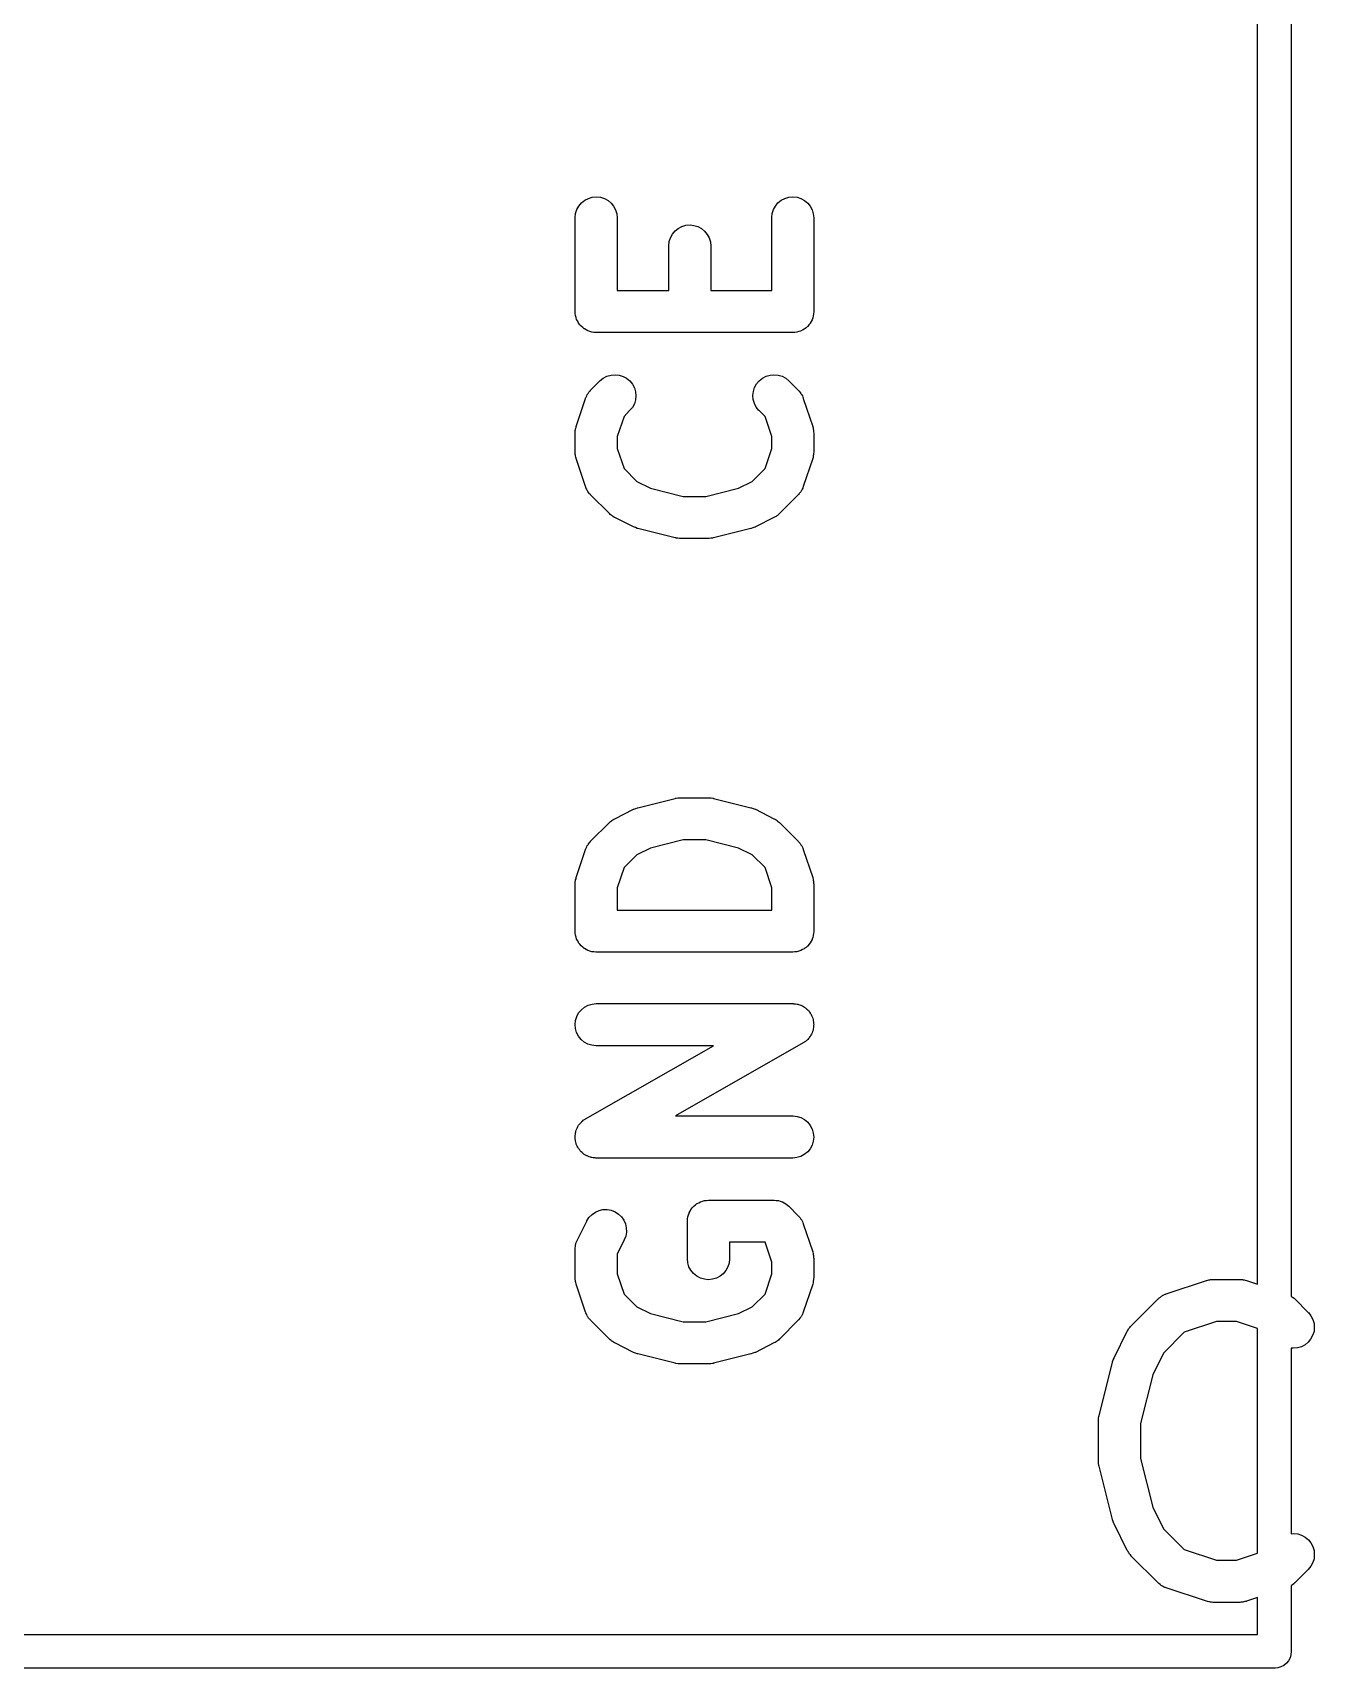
# Model space of a CAD drawing. Extents: x 107.4 to 137.1, y -83.6 to -60.4.
# Drawn here: x 121.05 to 125.62, y -73.21 to -67.39 of the extents above; entities that cross this region are included whole.
import ezdxf

# ---------------------------------------------------------------- set-up
doc = ezdxf.new("R2010")
doc.units = 0
doc.header["$MEASUREMENT"] = 0
doc.layers.add('BLACK', color=7, linetype='CONTINUOUS')

msp = doc.modelspace()

# ---------------------------------------------------------------- linework, layer by layer
at = {"layer": 'BLACK', "linetype": 'CONTINUOUS'}
for p, q in [((125.536, -61.4709), (125.536, -71.8869)), ((125.416, -71.8444), (125.416, -61.528)), ((123.02, -67.9839), (123.033, -67.9771)), ((123.033, -67.9771), (123.047, -67.973)), ((123.047, -67.973), (123.061, -67.9717)), ((123.061, -67.9717), (123.076, -67.9732)), ((123.076, -67.9732), (123.09, -67.9775)), ((123.09, -67.9775), (123.103, -67.9845)), ((123.72, -67.9839), (123.733, -67.9771)), ((123.733, -67.9771), (123.747, -67.973)), ((123.747, -67.973), (123.761, -67.9717)), ((123.761, -67.9717), (123.776, -67.9732)), ((123.776, -67.9732), (123.79, -67.9775)), ((123.79, -67.9775), (123.803, -67.9845)), ((122.986, -68.0456), (122.987, -68.0311)), ((122.987, -68.0311), (122.992, -68.0171)), ((122.992, -68.0171), (122.999, -68.0043)), ((122.999, -68.0043), (123.008, -67.9931)), ((123.008, -67.9931), (123.02, -67.9839)), ((123.103, -67.9845), (123.114, -67.9938)), ((123.114, -67.9938), (123.123, -68.0052)), ((123.123, -68.0052), (123.13, -68.0181)), ((123.13, -68.0181), (123.134, -68.0321)), ((123.134, -68.0321), (123.136, -68.0467)), ((123.686, -68.0456), (123.687, -68.0311)), ((123.687, -68.0311), (123.692, -68.0171)), ((123.692, -68.0171), (123.699, -68.0043)), ((123.699, -68.0043), (123.708, -67.9931)), ((123.708, -67.9931), (123.72, -67.9839)), ((123.803, -67.9845), (123.814, -67.9938)), ((123.814, -67.9938), (123.823, -68.0052)), ((123.823, -68.0052), (123.83, -68.0181)), ((123.83, -68.0181), (123.834, -68.0321)), ((123.834, -68.0321), (123.836, -68.0467)), ((122.986, -68.0467), (122.986, -68.0456)), ((122.986, -68.38), (122.986, -68.0467)), ((123.136, -68.0467), (123.136, -68.305)), ((123.332, -68.1043), (123.342, -68.0931)), ((123.342, -68.0931), (123.353, -68.0839)), ((123.353, -68.0839), (123.366, -68.0771)), ((123.366, -68.0771), (123.38, -68.073)), ((123.38, -68.073), (123.395, -68.0717)), ((123.395, -68.0717), (123.409, -68.0732)), ((123.409, -68.0732), (123.423, -68.0775)), ((123.423, -68.0775), (123.436, -68.0845)), ((123.436, -68.0845), (123.447, -68.0938)), ((123.447, -68.0938), (123.456, -68.1052)), ((123.686, -68.0467), (123.686, -68.0456)), ((123.686, -68.305), (123.686, -68.0467)), ((123.836, -68.0467), (123.836, -68.38)), ((123.319, -68.1456), (123.321, -68.1311)), ((123.319, -68.1467), (123.319, -68.1456)), ((123.319, -68.305), (123.319, -68.1467)), ((123.321, -68.1311), (123.325, -68.1171)), ((123.325, -68.1171), (123.332, -68.1043)), ((123.456, -68.1052), (123.463, -68.1181)), ((123.463, -68.1181), (123.468, -68.1321)), ((123.468, -68.1321), (123.469, -68.1467)), ((123.469, -68.1467), (123.469, -68.305)), ((123.136, -68.305), (123.319, -68.305)), ((123.469, -68.305), (123.686, -68.305)), ((122.986, -68.387), (122.986, -68.38)), ((122.987, -68.3941), (122.986, -68.387)), ((123.835, -68.3881), (123.834, -68.3951)), ((123.836, -68.381), (123.835, -68.3881)), ((123.836, -68.38), (123.836, -68.3805)), ((123.836, -68.3805), (123.836, -68.3805)), ((123.836, -68.3805), (123.836, -68.3805)), ((123.836, -68.3805), (123.836, -68.381)), ((122.987, -68.3943), (122.987, -68.3941)), ((122.987, -68.3946), (122.987, -68.3943)), ((122.989, -68.4013), (122.987, -68.3946)), ((122.991, -68.4081), (122.989, -68.4013)), ((122.991, -68.4083), (122.991, -68.4081)), ((122.991, -68.4086), (122.991, -68.4083)), ((122.995, -68.4148), (122.991, -68.4086)), ((122.998, -68.4211), (122.995, -68.4148)), ((122.998, -68.4213), (122.998, -68.4211)), ((122.998, -68.4215), (122.998, -68.4213)), ((123.003, -68.427), (122.998, -68.4215)), ((123.007, -68.4325), (123.003, -68.427)), ((123.007, -68.4326), (123.007, -68.4325)), ((123.007, -68.4328), (123.007, -68.4326)), ((123.013, -68.4373), (123.007, -68.4328)), ((123.018, -68.4419), (123.013, -68.4373)), ((123.019, -68.442), (123.018, -68.4419)), ((123.019, -68.4422), (123.019, -68.442)), ((123.025, -68.4455), (123.019, -68.4422)), ((123.031, -68.4489), (123.025, -68.4455)), ((123.795, -68.446), (123.789, -68.4493)), ((123.802, -68.4428), (123.795, -68.446)), ((123.808, -68.438), (123.802, -68.4425)), ((123.802, -68.4425), (123.802, -68.4426)), ((123.802, -68.4426), (123.802, -68.4428)), ((123.813, -68.4336), (123.808, -68.438)), ((123.814, -68.4332), (123.813, -68.4334)), ((123.813, -68.4334), (123.813, -68.4336)), ((123.818, -68.4278), (123.814, -68.4332)), ((123.823, -68.4224), (123.818, -68.4278)), ((123.826, -68.4158), (123.823, -68.4219)), ((123.823, -68.4219), (123.823, -68.4221)), ((123.823, -68.4221), (123.823, -68.4224)), ((123.83, -68.4095), (123.826, -68.4158)), ((123.832, -68.4022), (123.83, -68.4091)), ((123.83, -68.4091), (123.83, -68.4093)), ((123.83, -68.4093), (123.83, -68.4095)), ((123.834, -68.3956), (123.832, -68.4022)), ((123.834, -68.3951), (123.834, -68.3953)), ((123.834, -68.3953), (123.834, -68.3956)), ((123.031, -68.449), (123.031, -68.4489)), ((123.032, -68.4491), (123.031, -68.449)), ((123.038, -68.4512), (123.032, -68.4491)), ((123.045, -68.4534), (123.038, -68.4512)), ((123.046, -68.4535), (123.045, -68.4534)), ((123.045, -68.4534), (123.045, -68.4534)), ((123.053, -68.4542), (123.046, -68.4535)), ((123.06, -68.455), (123.053, -68.4542)), ((123.061, -68.455), (123.06, -68.455)), ((123.06, -68.455), (123.06, -68.455)), ((123.06, -68.455), (123.06, -68.455)), ((123.06, -68.455), (123.06, -68.455)), ((123.761, -68.455), (123.061, -68.455)), ((123.768, -68.4543), (123.761, -68.455)), ((123.775, -68.4537), (123.768, -68.4543)), ((123.782, -68.4515), (123.775, -68.4536)), ((123.775, -68.4536), (123.775, -68.4536)), ((123.775, -68.4536), (123.775, -68.4537)), ((123.789, -68.4495), (123.782, -68.4515)), ((123.789, -68.4493), (123.789, -68.4494)), ((123.789, -68.4494), (123.789, -68.4495)), ((123.075, -68.6262), (123.086, -68.6171)), ((123.086, -68.6171), (123.099, -68.6104)), ((123.099, -68.6104), (123.114, -68.6063)), ((123.114, -68.6063), (123.128, -68.605)), ((123.128, -68.605), (123.143, -68.6066)), ((123.143, -68.6066), (123.157, -68.611)), ((123.157, -68.611), (123.169, -68.618)), ((123.169, -68.618), (123.181, -68.6273)), ((123.641, -68.6266), (123.653, -68.6174)), ((123.653, -68.6174), (123.666, -68.6106)), ((123.666, -68.6106), (123.68, -68.6064)), ((123.68, -68.6064), (123.694, -68.605)), ((123.694, -68.605), (123.709, -68.6065)), ((123.709, -68.6065), (123.723, -68.6108)), ((123.723, -68.6108), (123.736, -68.6177)), ((123.736, -68.6177), (123.747, -68.627)), ((123.027, -68.68), (123.029, -68.6753)), ((123.029, -68.6753), (123.031, -68.6736)), ((123.031, -68.6736), (123.032, -68.6716)), ((123.032, -68.6716), (123.035, -68.6676)), ((123.035, -68.6676), (123.038, -68.6635)), ((123.038, -68.6635), (123.04, -68.662)), ((123.04, -68.662), (123.041, -68.6603)), ((123.041, -68.6603), (123.074, -68.627)), ((123.074, -68.627), (123.075, -68.6262)), ((123.181, -68.6273), (123.19, -68.6387)), ((123.19, -68.6387), (123.197, -68.6517)), ((123.197, -68.6517), (123.201, -68.6657)), ((123.201, -68.6657), (123.202, -68.6803)), ((123.619, -68.6792), (123.621, -68.6647)), ((123.62, -68.6938), (123.619, -68.6792)), ((123.621, -68.6647), (123.625, -68.6507)), ((123.625, -68.6507), (123.632, -68.6378)), ((123.632, -68.6378), (123.641, -68.6266)), ((123.747, -68.627), (123.78, -68.6603)), ((123.78, -68.6603), (123.781, -68.661)), ((123.781, -68.661), (123.782, -68.6628)), ((123.782, -68.6628), (123.784, -68.6643)), ((123.784, -68.6643), (123.787, -68.6685)), ((123.787, -68.6685), (123.79, -68.6725)), ((123.79, -68.6725), (123.791, -68.6744)), ((123.791, -68.6744), (123.793, -68.6762)), ((123.793, -68.6762), (123.795, -68.6809)), ((122.99, -68.7896), (123.023, -68.6896)), ((123.023, -68.6886), (123.024, -68.6866)), ((123.023, -68.6896), (123.023, -68.6886)), ((123.024, -68.6866), (123.025, -68.6845)), ((123.025, -68.6845), (123.027, -68.68)), ((123.18, -68.733), (123.16, -68.7538)), ((123.19, -68.7217), (123.18, -68.733)), ((123.197, -68.7088), (123.19, -68.7217)), ((123.201, -68.6948), (123.197, -68.7088)), ((123.202, -68.6803), (123.201, -68.6948)), ((123.624, -68.7079), (123.62, -68.6938)), ((123.631, -68.7208), (123.624, -68.7079)), ((123.64, -68.7323), (123.631, -68.7208)), ((123.641, -68.733), (123.64, -68.7323)), ((123.662, -68.7538), (123.641, -68.733)), ((123.795, -68.6809), (123.797, -68.6855)), ((123.797, -68.6855), (123.798, -68.6876)), ((123.798, -68.6876), (123.798, -68.6896)), ((123.798, -68.6896), (123.832, -68.7896)), ((122.987, -68.7977), (122.989, -68.7937)), ((122.989, -68.7937), (122.99, -68.7896)), ((123.16, -68.7538), (123.136, -68.8255)), ((123.686, -68.8255), (123.662, -68.7538)), ((123.832, -68.7896), (123.832, -68.7906)), ((123.832, -68.7906), (123.833, -68.7947)), ((123.833, -68.7947), (123.834, -68.7988)), ((122.986, -68.8039), (122.987, -68.8008)), ((122.986, -68.8081), (122.986, -68.8039)), ((122.986, -68.8123), (122.986, -68.8081)), ((122.986, -68.8133), (122.986, -68.8123)), ((122.986, -68.88), (122.986, -68.8133)), ((122.987, -68.8008), (122.987, -68.7977)), ((123.136, -68.8255), (123.136, -68.8678)), ((123.686, -68.8678), (123.686, -68.8255)), ((123.834, -68.7988), (123.835, -68.8019)), ((123.835, -68.8019), (123.835, -68.8049)), ((123.835, -68.8049), (123.835, -68.8091)), ((123.835, -68.8091), (123.836, -68.8133)), ((123.836, -68.8133), (123.836, -68.88)), ((122.986, -68.8842), (122.986, -68.88)), ((122.986, -68.8884), (122.986, -68.8842)), ((122.987, -68.8915), (122.986, -68.8884)), ((122.987, -68.8946), (122.987, -68.8915)), ((122.988, -68.8986), (122.987, -68.8946)), ((122.989, -68.9027), (122.988, -68.8986)), ((122.99, -68.9037), (122.989, -68.9027)), ((123.023, -69.0037), (122.99, -68.9037)), ((123.136, -68.8678), (123.16, -68.9395)), ((123.662, -68.9395), (123.686, -68.8678)), ((123.832, -68.9037), (123.798, -69.0037)), ((123.833, -68.8996), (123.832, -68.9037)), ((123.834, -68.8956), (123.833, -68.8996)), ((123.835, -68.8894), (123.834, -68.8925)), ((123.834, -68.8925), (123.834, -68.8956)), ((123.836, -68.881), (123.835, -68.8852)), ((123.835, -68.8852), (123.835, -68.8894)), ((123.836, -68.88), (123.836, -68.881)), ((123.16, -68.9395), (123.205, -68.985)), ((123.616, -68.985), (123.662, -68.9395)), ((123.024, -69.0057), (123.023, -69.0037)), ((123.024, -69.0079), (123.024, -69.0057)), ((123.027, -69.0124), (123.024, -69.0079)), ((123.029, -69.0171), (123.027, -69.0124)), ((123.03, -69.0189), (123.029, -69.0171)), ((123.031, -69.0208), (123.03, -69.0189)), ((123.034, -69.0248), (123.031, -69.0208)), ((123.037, -69.029), (123.034, -69.0248)), ((123.039, -69.0306), (123.037, -69.029)), ((123.205, -68.985), (123.254, -69.0092)), ((123.254, -69.0092), (123.37, -69.0383)), ((123.451, -69.0383), (123.568, -69.0092)), ((123.568, -69.0092), (123.616, -68.985)), ((123.786, -69.0257), (123.783, -69.0298)), ((123.79, -69.0217), (123.786, -69.0257)), ((123.791, -69.0198), (123.79, -69.0217)), ((123.792, -69.018), (123.791, -69.0198)), ((123.794, -69.0133), (123.792, -69.018)), ((123.797, -69.0088), (123.794, -69.0133)), ((123.798, -69.0047), (123.797, -69.0067)), ((123.797, -69.0067), (123.797, -69.0088)), ((123.798, -69.0037), (123.798, -69.0047)), ((123.04, -69.0323), (123.039, -69.0306)), ((123.041, -69.033), (123.04, -69.0323)), ((123.108, -69.0997), (123.041, -69.033)), ((123.37, -69.0383), (123.451, -69.0383)), ((123.78, -69.033), (123.714, -69.0997)), ((123.782, -69.0313), (123.78, -69.033)), ((123.783, -69.0298), (123.782, -69.0313)), ((123.111, -69.1024), (123.108, -69.0997)), ((123.114, -69.1053), (123.111, -69.1024)), ((123.117, -69.107), (123.114, -69.1053)), ((123.119, -69.109), (123.117, -69.107)), ((123.123, -69.111), (123.119, -69.109)), ((123.126, -69.1133), (123.123, -69.111)), ((123.127, -69.1137), (123.126, -69.1133)), ((123.194, -69.1471), (123.127, -69.1137)), ((123.694, -69.1137), (123.628, -69.1471)), ((123.698, -69.1115), (123.694, -69.1137)), ((123.702, -69.1096), (123.698, -69.1115)), ((123.704, -69.1076), (123.702, -69.1096)), ((123.707, -69.106), (123.704, -69.1076)), ((123.71, -69.1031), (123.707, -69.106)), ((123.713, -69.1004), (123.71, -69.1031)), ((123.714, -69.0997), (123.713, -69.1004)), ((123.194, -69.1472), (123.194, -69.1471)), ((123.194, -69.1474), (123.194, -69.1472)), ((123.201, -69.1498), (123.194, -69.1474)), ((123.207, -69.1523), (123.201, -69.1498)), ((123.208, -69.1524), (123.207, -69.1523)), ((123.208, -69.1525), (123.208, -69.1524)), ((123.209, -69.1528), (123.208, -69.1525)), ((123.342, -69.1861), (123.209, -69.1528)), ((123.344, -69.1863), (123.342, -69.1861)), ((123.345, -69.1867), (123.344, -69.1863)), ((123.351, -69.1874), (123.345, -69.1867)), ((123.357, -69.1882), (123.351, -69.1874)), ((123.358, -69.1882), (123.357, -69.1882)), ((123.36, -69.1883), (123.358, -69.1882)), ((123.361, -69.1883), (123.36, -69.1883)), ((123.461, -69.1883), (123.361, -69.1883)), ((123.462, -69.1882), (123.461, -69.1883)), ((123.463, -69.1883), (123.462, -69.1882)), ((123.469, -69.1875), (123.463, -69.1883)), ((123.475, -69.1869), (123.469, -69.1875)), ((123.477, -69.1865), (123.475, -69.1869)), ((123.478, -69.1863), (123.477, -69.1865)), ((123.479, -69.1861), (123.478, -69.1863)), ((123.612, -69.1528), (123.479, -69.1861)), ((123.613, -69.1526), (123.612, -69.1528)), ((123.619, -69.1502), (123.613, -69.1526)), ((123.613, -69.1526), (123.613, -69.1526)), ((123.626, -69.1478), (123.619, -69.1502)), ((123.627, -69.1475), (123.626, -69.1477)), ((123.626, -69.1477), (123.626, -69.1478)), ((123.628, -69.1471), (123.627, -69.1475)), ((123.209, -70.1472), (123.342, -70.1139)), ((123.342, -70.1139), (123.343, -70.1137)), ((123.343, -70.1137), (123.345, -70.1135)), ((123.345, -70.1135), (123.346, -70.1131)), ((123.346, -70.1131), (123.352, -70.1125)), ((123.352, -70.1125), (123.358, -70.1117)), ((123.358, -70.1117), (123.359, -70.1118)), ((123.359, -70.1118), (123.361, -70.1117)), ((123.361, -70.1117), (123.461, -70.1117)), ((123.461, -70.1117), (123.462, -70.1117)), ((123.462, -70.1117), (123.463, -70.1118)), ((123.463, -70.1118), (123.464, -70.1118)), ((123.464, -70.1118), (123.47, -70.1126)), ((123.47, -70.1126), (123.476, -70.1133)), ((123.476, -70.1133), (123.478, -70.1137)), ((123.478, -70.1137), (123.479, -70.1139)), ((123.479, -70.1139), (123.612, -70.1472)), ((123.112, -70.1969), (123.115, -70.194)), ((123.115, -70.194), (123.117, -70.1924)), ((123.117, -70.1924), (123.12, -70.1904)), ((123.12, -70.1904), (123.124, -70.1885)), ((123.124, -70.1885), (123.127, -70.1863)), ((123.127, -70.1863), (123.194, -70.1529)), ((123.194, -70.1529), (123.195, -70.1525)), ((123.195, -70.1522), (123.202, -70.1498)), ((123.195, -70.1523), (123.195, -70.1522)), ((123.195, -70.1525), (123.195, -70.1523)), ((123.202, -70.1498), (123.208, -70.1474)), ((123.208, -70.1474), (123.209, -70.1474)), ((123.209, -70.1474), (123.209, -70.1472)), ((123.612, -70.1472), (123.613, -70.1475)), ((123.613, -70.1475), (123.614, -70.1476)), ((123.614, -70.1476), (123.614, -70.1477)), ((123.614, -70.1477), (123.62, -70.1502)), ((123.62, -70.1502), (123.627, -70.1526)), ((123.627, -70.1526), (123.627, -70.1528)), ((123.627, -70.1528), (123.628, -70.1529)), ((123.628, -70.1529), (123.694, -70.1863)), ((123.694, -70.1863), (123.695, -70.1867)), ((123.695, -70.1867), (123.699, -70.189)), ((123.699, -70.189), (123.702, -70.191)), ((123.702, -70.191), (123.705, -70.193)), ((123.705, -70.193), (123.707, -70.1947)), ((123.041, -70.267), (123.108, -70.2003)), ((123.108, -70.1996), (123.112, -70.1969)), ((123.108, -70.2003), (123.108, -70.1996)), ((123.707, -70.1947), (123.71, -70.1976)), ((123.71, -70.1976), (123.714, -70.2003)), ((123.714, -70.2003), (123.78, -70.267)), ((122.99, -70.3963), (123.023, -70.2963)), ((123.023, -70.2953), (123.024, -70.2933)), ((123.023, -70.2963), (123.023, -70.2953)), ((123.024, -70.2933), (123.025, -70.2912)), ((123.025, -70.2912), (123.027, -70.2867)), ((123.027, -70.2867), (123.029, -70.282)), ((123.029, -70.282), (123.031, -70.2802)), ((123.031, -70.2802), (123.032, -70.2783)), ((123.032, -70.2783), (123.035, -70.2743)), ((123.035, -70.2743), (123.038, -70.2702)), ((123.038, -70.2702), (123.04, -70.2687)), ((123.04, -70.2687), (123.041, -70.267)), ((123.254, -70.2908), (123.205, -70.315)), ((123.37, -70.2617), (123.254, -70.2908)), ((123.451, -70.2617), (123.37, -70.2617)), ((123.568, -70.2908), (123.451, -70.2617)), ((123.616, -70.315), (123.568, -70.2908)), ((123.78, -70.267), (123.781, -70.2677)), ((123.781, -70.2677), (123.782, -70.2694)), ((123.782, -70.2694), (123.784, -70.271)), ((123.784, -70.271), (123.787, -70.2752)), ((123.787, -70.2752), (123.79, -70.2792)), ((123.79, -70.2792), (123.791, -70.2811)), ((123.791, -70.2811), (123.793, -70.2829)), ((123.793, -70.2829), (123.795, -70.2876)), ((123.795, -70.2876), (123.797, -70.2921)), ((123.797, -70.2921), (123.798, -70.2943)), ((123.798, -70.2943), (123.798, -70.2963)), ((123.798, -70.2963), (123.832, -70.3963)), ((123.16, -70.3605), (123.136, -70.4322)), ((123.205, -70.315), (123.16, -70.3605)), ((123.662, -70.3605), (123.616, -70.315)), ((123.686, -70.4322), (123.662, -70.3605)), ((122.986, -70.4106), (122.987, -70.4075)), ((122.986, -70.4148), (122.986, -70.4106)), ((122.986, -70.419), (122.986, -70.4148)), ((122.986, -70.42), (122.986, -70.419)), ((122.986, -70.5867), (122.986, -70.42)), ((122.987, -70.4044), (122.989, -70.4004)), ((122.987, -70.4075), (122.987, -70.4044)), ((122.989, -70.4004), (122.99, -70.3963)), ((123.832, -70.3963), (123.832, -70.3973)), ((123.832, -70.3973), (123.833, -70.4014)), ((123.833, -70.4014), (123.834, -70.4054)), ((123.834, -70.4054), (123.835, -70.4085)), ((123.835, -70.4085), (123.835, -70.4116)), ((123.835, -70.4116), (123.835, -70.4158)), ((123.835, -70.4158), (123.836, -70.42)), ((123.836, -70.42), (123.836, -70.5867)), ((123.136, -70.4322), (123.136, -70.5117)), ((123.686, -70.5117), (123.686, -70.4322)), ((123.136, -70.5117), (123.686, -70.5117)), ((122.986, -70.5937), (122.986, -70.5867)), ((122.987, -70.6007), (122.986, -70.5937)), ((122.987, -70.601), (122.987, -70.6007)), ((122.987, -70.6012), (122.987, -70.601)), ((122.989, -70.608), (122.987, -70.6012)), ((123.835, -70.5948), (123.834, -70.6017)), ((123.834, -70.6017), (123.834, -70.602)), ((123.834, -70.602), (123.834, -70.6023)), ((123.836, -70.5877), (123.835, -70.5948)), ((123.836, -70.5867), (123.836, -70.5872)), ((123.836, -70.5872), (123.836, -70.5872)), ((123.836, -70.5872), (123.836, -70.5872)), ((123.836, -70.5872), (123.836, -70.5877)), ((122.991, -70.6148), (122.989, -70.608)), ((122.991, -70.615), (122.991, -70.6148)), ((122.991, -70.6152), (122.991, -70.615)), ((122.995, -70.6215), (122.991, -70.6152)), ((122.998, -70.6277), (122.995, -70.6215)), ((122.998, -70.6279), (122.998, -70.6277)), ((122.998, -70.6282), (122.998, -70.6279)), ((123.003, -70.6337), (122.998, -70.6282)), ((123.007, -70.6391), (123.003, -70.6337)), ((123.007, -70.6393), (123.007, -70.6391)), ((123.007, -70.6395), (123.007, -70.6393)), ((123.013, -70.644), (123.007, -70.6395)), ((123.018, -70.6486), (123.013, -70.644)), ((123.019, -70.6487), (123.018, -70.6486)), ((123.019, -70.6488), (123.019, -70.6487)), ((123.025, -70.6522), (123.019, -70.6488)), ((123.031, -70.6556), (123.025, -70.6522)), ((123.031, -70.6557), (123.031, -70.6556)), ((123.032, -70.6558), (123.031, -70.6557)), ((123.038, -70.6579), (123.032, -70.6558)), ((123.045, -70.66), (123.038, -70.6579)), ((123.045, -70.6601), (123.045, -70.66)), ((123.046, -70.6601), (123.045, -70.6601)), ((123.053, -70.6609), (123.046, -70.6601)), ((123.775, -70.6603), (123.768, -70.661)), ((123.782, -70.6582), (123.775, -70.6602)), ((123.775, -70.6602), (123.775, -70.6603)), ((123.775, -70.6603), (123.775, -70.6603)), ((123.789, -70.6562), (123.782, -70.6582)), ((123.795, -70.6527), (123.789, -70.656)), ((123.789, -70.656), (123.789, -70.6561)), ((123.789, -70.6561), (123.789, -70.6562)), ((123.802, -70.6494), (123.795, -70.6527)), ((123.808, -70.6446), (123.802, -70.6491)), ((123.802, -70.6491), (123.802, -70.6493)), ((123.802, -70.6493), (123.802, -70.6494)), ((123.813, -70.6403), (123.808, -70.6446)), ((123.814, -70.6399), (123.813, -70.6401)), ((123.813, -70.6401), (123.813, -70.6403)), ((123.818, -70.6345), (123.814, -70.6399)), ((123.823, -70.629), (123.818, -70.6345)), ((123.826, -70.6224), (123.823, -70.6286)), ((123.823, -70.6286), (123.823, -70.6288)), ((123.823, -70.6288), (123.823, -70.629)), ((123.83, -70.6162), (123.826, -70.6224)), ((123.832, -70.609), (123.83, -70.6157)), ((123.83, -70.6157), (123.83, -70.616)), ((123.83, -70.616), (123.83, -70.6162)), ((123.834, -70.6023), (123.832, -70.609)), ((123.06, -70.6617), (123.053, -70.6609)), ((123.061, -70.6617), (123.06, -70.6617)), ((123.06, -70.6617), (123.06, -70.6617)), ((123.06, -70.6617), (123.06, -70.6617)), ((123.06, -70.6617), (123.06, -70.6617)), ((123.761, -70.6617), (123.061, -70.6617)), ((123.768, -70.661), (123.761, -70.6617)), ((122.987, -70.9049), (122.992, -70.8909)), ((122.992, -70.8909), (122.998, -70.8781)), ((122.998, -70.8781), (123.008, -70.8668)), ((123.008, -70.8668), (123.019, -70.8575)), ((123.019, -70.8575), (123.032, -70.8507)), ((123.032, -70.8507), (123.046, -70.8464)), ((123.046, -70.8464), (123.061, -70.845)), ((123.061, -70.845), (123.761, -70.845)), ((123.761, -70.845), (123.762, -70.845)), ((123.762, -70.845), (123.764, -70.8453)), ((123.764, -70.8453), (123.767, -70.8452)), ((123.767, -70.8452), (123.771, -70.8461)), ((123.771, -70.8461), (123.776, -70.8466)), ((123.776, -70.8466), (123.779, -70.8474)), ((123.779, -70.8474), (123.781, -70.8479)), ((123.781, -70.8479), (123.786, -70.8496)), ((123.786, -70.8496), (123.79, -70.8511)), ((123.79, -70.8511), (123.792, -70.8523)), ((123.792, -70.8523), (123.795, -70.8532)), ((123.795, -70.8532), (123.799, -70.8558)), ((123.799, -70.8558), (123.803, -70.8581)), ((123.803, -70.8581), (123.805, -70.8597)), ((123.805, -70.8597), (123.807, -70.8611)), ((123.807, -70.8611), (123.811, -70.8644)), ((123.811, -70.8644), (123.814, -70.8675)), ((123.814, -70.8675), (123.816, -70.8695)), ((123.816, -70.8695), (123.818, -70.8712)), ((123.818, -70.8712), (123.82, -70.8752)), ((123.82, -70.8752), (123.823, -70.8789)), ((123.823, -70.8789), (123.825, -70.8812)), ((123.825, -70.8812), (123.826, -70.8832)), ((123.826, -70.8832), (123.828, -70.8877)), ((123.828, -70.8877), (123.83, -70.8919)), ((123.83, -70.8919), (123.831, -70.8943)), ((122.986, -70.9195), (122.987, -70.9049)), ((122.987, -70.9341), (122.986, -70.9195)), ((122.991, -70.9481), (122.987, -70.9341)), ((122.998, -70.9611), (122.991, -70.9481)), ((123.829, -70.9513), (123.828, -70.9536)), ((123.83, -70.9491), (123.829, -70.9513)), ((123.831, -70.9445), (123.83, -70.9491)), ((123.831, -70.8943), (123.832, -70.8966)), ((123.833, -70.94), (123.831, -70.9445)), ((123.832, -70.8966), (123.833, -70.9013)), ((123.833, -70.9013), (123.834, -70.9059)), ((123.834, -70.9351), (123.833, -70.9375)), ((123.833, -70.9375), (123.833, -70.94)), ((123.834, -70.9059), (123.835, -70.9085)), ((123.835, -70.9303), (123.834, -70.9351)), ((123.835, -70.9085), (123.835, -70.9109)), ((123.835, -70.9109), (123.835, -70.9157)), ((123.835, -70.9157), (123.836, -70.9205)), ((123.836, -70.9205), (123.835, -70.923)), ((123.835, -70.923), (123.835, -70.9256)), ((123.835, -70.9256), (123.835, -70.9303)), ((123.007, -70.9725), (122.998, -70.9611)), ((123.018, -70.9819), (123.007, -70.9725)), ((123.031, -70.9889), (123.018, -70.9819)), ((123.023, -71.2549), (123.478, -70.995)), ((123.045, -70.9934), (123.031, -70.9889)), ((123.06, -70.995), (123.045, -70.9934)), ((123.061, -70.995), (123.06, -70.995)), ((123.478, -70.995), (123.061, -70.995)), ((123.798, -70.9851), (123.343, -71.245)), ((123.8, -70.9837), (123.798, -70.9851)), ((123.802, -70.9825), (123.8, -70.9837)), ((123.806, -70.9794), (123.802, -70.9825)), ((123.81, -70.9767), (123.806, -70.9794)), ((123.812, -70.9748), (123.81, -70.9767)), ((123.814, -70.9732), (123.812, -70.9748)), ((123.817, -70.9695), (123.814, -70.9732)), ((123.82, -70.966), (123.817, -70.9695)), ((123.821, -70.9639), (123.82, -70.966)), ((123.823, -70.9619), (123.821, -70.9639)), ((123.825, -70.9577), (123.823, -70.9619)), ((123.828, -70.9536), (123.825, -70.9577)), ((122.988, -71.3), (122.99, -71.2955)), ((122.988, -71.3025), (122.988, -71.3)), ((122.99, -71.2955), (122.992, -71.2909)), ((122.992, -71.2909), (122.993, -71.2887)), ((122.993, -71.2887), (122.994, -71.2864)), ((122.994, -71.2864), (122.996, -71.2823)), ((122.996, -71.2823), (122.998, -71.2781)), ((122.998, -71.2781), (123, -71.2761)), ((123, -71.2761), (123.001, -71.274)), ((123.001, -71.274), (123.005, -71.2705)), ((123.005, -71.2705), (123.008, -71.2668)), ((123.008, -71.2668), (123.01, -71.2652)), ((123.01, -71.2652), (123.012, -71.2633)), ((123.012, -71.2633), (123.015, -71.2606)), ((123.015, -71.2606), (123.019, -71.2575)), ((123.019, -71.2575), (123.021, -71.2563)), ((123.021, -71.2563), (123.023, -71.2549)), ((123.343, -71.245), (123.761, -71.245)), ((123.761, -71.245), (123.762, -71.245)), ((123.762, -71.245), (123.776, -71.2466)), ((123.776, -71.2466), (123.79, -71.2511)), ((123.79, -71.2511), (123.803, -71.2581)), ((123.803, -71.2581), (123.814, -71.2675)), ((123.814, -71.2675), (123.823, -71.2789)), ((123.823, -71.2789), (123.83, -71.2919)), ((123.83, -71.2919), (123.834, -71.3059)), ((122.986, -71.3144), (122.987, -71.3097)), ((122.986, -71.317), (122.986, -71.3144)), ((122.986, -71.3195), (122.986, -71.317)), ((122.986, -71.3243), (122.986, -71.3195)), ((122.986, -71.3291), (122.986, -71.3243)), ((122.987, -71.3315), (122.986, -71.3291)), ((122.987, -71.3049), (122.988, -71.3025)), ((122.987, -71.3097), (122.987, -71.3049)), ((122.987, -71.3341), (122.987, -71.3315)), ((122.988, -71.3387), (122.987, -71.3341)), ((122.989, -71.3434), (122.988, -71.3387)), ((122.99, -71.3457), (122.989, -71.3434)), ((122.991, -71.3481), (122.99, -71.3457)), ((122.993, -71.3524), (122.991, -71.3481)), ((122.995, -71.3568), (122.993, -71.3524)), ((122.997, -71.3588), (122.995, -71.3568)), ((122.998, -71.3611), (122.997, -71.3588)), ((123.83, -71.3491), (123.823, -71.3619)), ((123.834, -71.3351), (123.83, -71.3491)), ((123.834, -71.3059), (123.836, -71.3205)), ((123.836, -71.3205), (123.834, -71.3351)), ((123.001, -71.3648), (122.998, -71.3611)), ((123.004, -71.3688), (123.001, -71.3648)), ((123.005, -71.3705), (123.004, -71.3688)), ((123.007, -71.3725), (123.005, -71.3705)), ((123.011, -71.3756), (123.007, -71.3725)), ((123.014, -71.3789), (123.011, -71.3756)), ((123.016, -71.3803), (123.014, -71.3789)), ((123.018, -71.3819), (123.016, -71.3803)), ((123.023, -71.3842), (123.018, -71.3819)), ((123.027, -71.3868), (123.023, -71.3842)), ((123.029, -71.3877), (123.027, -71.3868)), ((123.031, -71.3889), (123.029, -71.3877)), ((123.036, -71.3904), (123.031, -71.3889)), ((123.04, -71.3921), (123.036, -71.3904)), ((123.043, -71.3926), (123.04, -71.3921)), ((123.045, -71.3934), (123.043, -71.3926)), ((123.05, -71.3939), (123.045, -71.3934)), ((123.055, -71.3948), (123.05, -71.3939)), ((123.057, -71.3947), (123.055, -71.3948)), ((123.06, -71.395), (123.057, -71.3947)), ((123.061, -71.395), (123.06, -71.395)), ((123.761, -71.395), (123.061, -71.395)), ((123.775, -71.3936), (123.761, -71.395)), ((123.789, -71.3893), (123.775, -71.3936)), ((123.802, -71.3825), (123.789, -71.3893)), ((123.814, -71.3732), (123.802, -71.3825)), ((123.823, -71.3619), (123.814, -71.3732)), ((123.046, -71.5961), (123.058, -71.5878)), ((123.058, -71.5878), (123.071, -71.5819)), ((123.071, -71.5819), (123.085, -71.5788)), ((123.085, -71.5788), (123.1, -71.5786)), ((123.1, -71.5786), (123.114, -71.5812)), ((123.114, -71.5812), (123.128, -71.5865)), ((123.128, -71.5865), (123.14, -71.5944)), ((123.389, -71.5977), (123.392, -71.5909)), ((123.392, -71.5905), (123.395, -71.5842)), ((123.392, -71.5907), (123.392, -71.5905)), ((123.392, -71.5909), (123.392, -71.5907)), ((123.395, -71.5842), (123.398, -71.5781)), ((123.398, -71.5781), (123.399, -71.5779)), ((123.399, -71.5776), (123.403, -71.5722)), ((123.399, -71.5779), (123.399, -71.5776)), ((123.403, -71.5722), (123.408, -71.5668)), ((123.408, -71.5664), (123.414, -71.562)), ((123.408, -71.5666), (123.408, -71.5664)), ((123.408, -71.5668), (123.408, -71.5666)), ((123.414, -71.562), (123.419, -71.5575)), ((123.419, -71.5574), (123.42, -71.5572)), ((123.419, -71.5575), (123.419, -71.5574)), ((123.42, -71.5572), (123.426, -71.554)), ((123.426, -71.554), (123.432, -71.5507)), ((123.432, -71.5506), (123.433, -71.5505)), ((123.432, -71.5507), (123.432, -71.5506)), ((123.433, -71.5505), (123.439, -71.5485)), ((123.439, -71.5485), (123.446, -71.5464)), ((123.446, -71.5464), (123.447, -71.5463)), ((123.446, -71.5464), (123.446, -71.5464)), ((123.447, -71.5463), (123.454, -71.5457)), ((123.454, -71.5457), (123.461, -71.545)), ((123.461, -71.545), (123.694, -71.545)), ((123.694, -71.545), (123.694, -71.545)), ((123.694, -71.545), (123.694, -71.545)), ((123.694, -71.545), (123.695, -71.545)), ((123.694, -71.545), (123.694, -71.545)), ((123.695, -71.545), (123.702, -71.5458)), ((123.702, -71.5458), (123.709, -71.5465)), ((123.709, -71.5465), (123.709, -71.5466)), ((123.709, -71.5466), (123.71, -71.5466)), ((123.71, -71.5466), (123.716, -71.5487)), ((123.716, -71.5487), (123.723, -71.5508)), ((123.723, -71.5508), (123.723, -71.5509)), ((123.723, -71.5509), (123.724, -71.5511)), ((123.724, -71.5511), (123.73, -71.5544)), ((123.73, -71.5544), (123.736, -71.5577)), ((123.736, -71.5577), (123.736, -71.5579)), ((123.736, -71.5579), (123.736, -71.5581)), ((123.736, -71.5581), (123.742, -71.5626)), ((123.742, -71.5626), (123.747, -71.567)), ((123.747, -71.567), (123.78, -71.6003)), ((122.994, -71.6865), (123.027, -71.6198)), ((123.027, -71.6189), (123.035, -71.6066)), ((123.027, -71.6198), (123.027, -71.6189)), ((123.035, -71.6066), (123.046, -71.5961)), ((123.14, -71.5944), (123.151, -71.6045)), ((123.151, -71.6045), (123.159, -71.6165)), ((123.159, -71.6165), (123.165, -71.6299)), ((123.165, -71.6299), (123.168, -71.6441)), ((123.168, -71.6441), (123.169, -71.6588)), ((123.386, -71.6119), (123.387, -71.6049)), ((123.386, -71.619), (123.386, -71.6119)), ((123.386, -71.6195), (123.386, -71.619)), ((123.386, -71.62), (123.386, -71.6195)), ((123.386, -71.6195), (123.386, -71.6195)), ((123.386, -71.6195), (123.386, -71.6195)), ((123.386, -71.7533), (123.386, -71.62)), ((123.387, -71.6044), (123.389, -71.5977)), ((123.387, -71.6047), (123.387, -71.6044)), ((123.387, -71.6049), (123.387, -71.6047)), ((123.78, -71.6003), (123.781, -71.601)), ((123.781, -71.601), (123.782, -71.6028)), ((123.782, -71.6028), (123.784, -71.6043)), ((123.784, -71.6043), (123.787, -71.6085)), ((123.787, -71.6085), (123.79, -71.6125)), ((123.79, -71.6125), (123.791, -71.6144)), ((123.791, -71.6144), (123.793, -71.6162)), ((123.793, -71.6162), (123.795, -71.6209)), ((123.795, -71.6209), (123.797, -71.6255)), ((123.797, -71.6255), (123.798, -71.6276)), ((123.798, -71.6276), (123.798, -71.6296)), ((123.798, -71.6296), (123.832, -71.7296)), ((122.987, -71.7044), (122.988, -71.7023)), ((122.987, -71.7095), (122.987, -71.7044)), ((122.988, -71.7001), (122.99, -71.6953)), ((122.988, -71.7023), (122.988, -71.7001)), ((122.99, -71.6953), (122.992, -71.6905)), ((122.992, -71.6905), (122.993, -71.6885)), ((122.993, -71.6885), (122.994, -71.6865)), ((123.161, -71.6869), (123.136, -71.7377)), ((123.166, -71.6732), (123.161, -71.6869)), ((123.169, -71.6588), (123.166, -71.6732)), ((123.662, -71.695), (123.536, -71.695)), ((123.536, -71.695), (123.536, -71.7533)), ((123.686, -71.7655), (123.662, -71.695)), ((122.986, -71.7146), (122.987, -71.7095)), ((122.986, -71.7168), (122.986, -71.7146)), ((122.986, -71.719), (122.986, -71.7168)), ((122.986, -71.72), (122.986, -71.719)), ((122.986, -71.82), (122.986, -71.72)), ((123.136, -71.7377), (123.136, -71.8078)), ((123.387, -71.7679), (123.386, -71.7533)), ((123.536, -71.7544), (123.534, -71.7689)), ((123.536, -71.7533), (123.536, -71.7544)), ((123.686, -71.8078), (123.686, -71.7655)), ((123.832, -71.7296), (123.832, -71.7306)), ((123.832, -71.7306), (123.833, -71.7347)), ((123.833, -71.7347), (123.834, -71.7388)), ((123.834, -71.7388), (123.835, -71.7419)), ((123.835, -71.7419), (123.835, -71.7449)), ((123.835, -71.7449), (123.835, -71.7491)), ((123.835, -71.7491), (123.836, -71.7533)), ((123.836, -71.7533), (123.836, -71.82)), ((122.986, -71.8242), (122.986, -71.82)), ((122.986, -71.8284), (122.986, -71.8242)), ((123.136, -71.8078), (123.16, -71.8795)), ((123.391, -71.7819), (123.387, -71.7679)), ((123.398, -71.7948), (123.391, -71.7819)), ((123.407, -71.8062), (123.398, -71.7948)), ((123.419, -71.8155), (123.407, -71.8062)), ((123.432, -71.8225), (123.419, -71.8155)), ((123.446, -71.8268), (123.432, -71.8225)), ((123.489, -71.8229), (123.475, -71.827)), ((123.502, -71.8161), (123.489, -71.8229)), ((123.513, -71.8069), (123.502, -71.8161)), ((123.523, -71.7957), (123.513, -71.8069)), ((123.53, -71.7829), (123.523, -71.7957)), ((123.534, -71.7689), (123.53, -71.7829)), ((123.662, -71.8795), (123.686, -71.8078)), ((123.836, -71.821), (123.835, -71.8252)), ((123.835, -71.8252), (123.835, -71.8294)), ((123.836, -71.82), (123.836, -71.821)), ((122.987, -71.8315), (122.986, -71.8284)), ((122.987, -71.8346), (122.987, -71.8315)), ((122.988, -71.8386), (122.987, -71.8346)), ((122.989, -71.8427), (122.988, -71.8386)), ((122.99, -71.8437), (122.989, -71.8427)), ((123.023, -71.9437), (122.99, -71.8437)), ((123.16, -71.8795), (123.205, -71.925)), ((123.46, -71.8283), (123.446, -71.8268)), ((123.475, -71.827), (123.46, -71.8283)), ((123.616, -71.925), (123.662, -71.8795)), ((123.832, -71.8437), (123.798, -71.9437)), ((123.833, -71.8396), (123.832, -71.8437)), ((123.834, -71.8356), (123.833, -71.8396)), ((123.835, -71.8294), (123.834, -71.8325)), ((123.834, -71.8325), (123.834, -71.8356)), ((125.078, -71.8848), (125.082, -71.8827)), ((125.082, -71.8827), (125.087, -71.8804)), ((125.087, -71.8804), (125.089, -71.8797)), ((125.089, -71.8797), (125.091, -71.8788)), ((125.091, -71.8788), (125.234, -71.8312)), ((125.234, -71.8312), (125.235, -71.8309)), ((125.235, -71.8309), (125.239, -71.83)), ((125.239, -71.83), (125.243, -71.8288)), ((125.243, -71.8288), (125.246, -71.8285)), ((125.246, -71.8285), (125.249, -71.8279)), ((125.249, -71.8279), (125.253, -71.8278)), ((125.253, -71.8278), (125.258, -71.8274)), ((125.258, -71.8274), (125.353, -71.8274)), ((125.353, -71.8274), (125.354, -71.8274)), ((125.354, -71.8274), (125.358, -71.8279)), ((125.358, -71.8279), (125.362, -71.828)), ((125.362, -71.828), (125.365, -71.8287)), ((125.365, -71.8287), (125.368, -71.829)), ((125.368, -71.829), (125.372, -71.8303)), ((125.372, -71.8303), (125.377, -71.8312)), ((125.377, -71.8312), (125.416, -71.8444)), ((123.205, -71.925), (123.254, -71.9492)), ((123.568, -71.9492), (123.616, -71.925)), ((124.966, -71.9922), (125.062, -71.897)), ((125.062, -71.8962), (125.064, -71.8949)), ((125.062, -71.897), (125.062, -71.8962)), ((125.064, -71.8949), (125.066, -71.8933)), ((125.066, -71.8933), (125.07, -71.8903)), ((125.07, -71.8903), (125.074, -71.8871)), ((125.074, -71.8871), (125.076, -71.8861)), ((125.076, -71.8861), (125.078, -71.8848)), ((125.536, -71.8869), (125.537, -71.8877)), ((125.537, -71.8877), (125.541, -71.8909)), ((125.541, -71.8909), (125.546, -71.8939)), ((125.546, -71.8939), (125.547, -71.8956)), ((125.547, -71.8956), (125.549, -71.897)), ((125.549, -71.897), (125.596, -71.9446)), ((123.024, -71.9457), (123.023, -71.9437)), ((123.024, -71.9479), (123.024, -71.9457)), ((123.027, -71.9524), (123.024, -71.9479)), ((123.029, -71.9571), (123.027, -71.9524)), ((123.03, -71.9589), (123.029, -71.9571)), ((123.031, -71.9608), (123.03, -71.9589)), ((123.034, -71.9648), (123.031, -71.9608)), ((123.037, -71.969), (123.034, -71.9648)), ((123.039, -71.9706), (123.037, -71.969)), ((123.04, -71.9723), (123.039, -71.9706)), ((123.041, -71.973), (123.04, -71.9723)), ((123.108, -72.0397), (123.041, -71.973)), ((123.254, -71.9492), (123.37, -71.9783)), ((123.37, -71.9783), (123.451, -71.9783)), ((123.451, -71.9783), (123.568, -71.9492)), ((123.78, -71.973), (123.714, -72.0397)), ((123.782, -71.9713), (123.78, -71.973)), ((123.783, -71.9698), (123.782, -71.9713)), ((123.786, -71.9657), (123.783, -71.9698)), ((123.79, -71.9617), (123.786, -71.9657)), ((123.791, -71.9598), (123.79, -71.9617)), ((123.792, -71.958), (123.791, -71.9598)), ((123.794, -71.9533), (123.792, -71.958)), ((123.797, -71.9488), (123.794, -71.9533)), ((123.798, -71.9447), (123.797, -71.9467)), ((123.797, -71.9467), (123.797, -71.9488)), ((123.798, -71.9437), (123.798, -71.9447)), ((124.959, -72.0011), (124.961, -71.9985)), ((124.961, -71.9985), (124.964, -71.9955)), ((124.964, -71.9955), (124.966, -71.9922)), ((125.27, -71.9774), (125.155, -72.0156)), ((125.341, -71.9774), (125.27, -71.9774)), ((125.416, -72.0025), (125.341, -71.9774)), ((125.596, -71.9446), (125.597, -71.9453)), ((125.597, -71.9453), (125.606, -71.9568)), ((125.606, -71.9568), (125.613, -71.9698)), ((125.613, -71.9698), (125.617, -71.9838)), ((125.617, -71.9838), (125.618, -71.9984)), ((125.618, -71.9984), (125.617, -72.013)), ((123.111, -72.0424), (123.108, -72.0397)), ((123.114, -72.0453), (123.111, -72.0424)), ((123.117, -72.047), (123.114, -72.0453)), ((123.119, -72.049), (123.117, -72.047)), ((123.123, -72.051), (123.119, -72.049)), ((123.126, -72.0533), (123.123, -72.051)), ((123.127, -72.0537), (123.126, -72.0533)), ((123.194, -72.0871), (123.127, -72.0537)), ((123.694, -72.0537), (123.628, -72.0871)), ((123.698, -72.0515), (123.694, -72.0537)), ((123.702, -72.0496), (123.698, -72.0515)), ((123.704, -72.0476), (123.702, -72.0496)), ((123.707, -72.046), (123.704, -72.0476)), ((123.71, -72.0431), (123.707, -72.046)), ((123.713, -72.0404), (123.71, -72.0431)), ((123.714, -72.0397), (123.713, -72.0404)), ((124.905, -72.1069), (124.952, -72.0117)), ((124.952, -72.0117), (124.953, -72.0108)), ((124.953, -72.0108), (124.955, -72.0072)), ((124.955, -72.0072), (124.957, -72.0035)), ((124.957, -72.0035), (124.959, -72.0011)), ((125.155, -72.0156), (125.081, -72.0897)), ((125.416, -72.8023), (125.416, -72.0025)), ((125.596, -72.051), (125.585, -72.0602)), ((125.605, -72.0398), (125.596, -72.051)), ((125.612, -72.0269), (125.605, -72.0398)), ((125.617, -72.013), (125.612, -72.0269)), ((123.194, -72.0872), (123.194, -72.0871)), ((123.194, -72.0874), (123.194, -72.0872)), ((123.201, -72.0898), (123.194, -72.0874)), ((123.207, -72.0923), (123.201, -72.0898)), ((123.208, -72.0924), (123.207, -72.0923)), ((123.208, -72.0925), (123.208, -72.0924)), ((123.209, -72.0928), (123.208, -72.0925)), ((123.342, -72.1261), (123.209, -72.0928)), ((123.612, -72.0928), (123.479, -72.1261)), ((123.613, -72.0926), (123.612, -72.0928)), ((123.619, -72.0902), (123.613, -72.0926)), ((123.613, -72.0926), (123.613, -72.0926)), ((123.626, -72.0878), (123.619, -72.0902)), ((123.627, -72.0875), (123.626, -72.0877)), ((123.626, -72.0877), (123.626, -72.0878)), ((123.628, -72.0871), (123.627, -72.0875)), ((124.9, -72.1206), (124.902, -72.1141)), ((124.902, -72.1141), (124.905, -72.1076)), ((124.905, -72.1073), (124.905, -72.1069)), ((124.905, -72.1076), (124.905, -72.1073)), ((125.081, -72.0897), (125.043, -72.1667)), ((125.543, -72.0726), (125.536, -72.0719)), ((125.536, -72.0719), (125.536, -72.7329)), ((125.558, -72.0712), (125.543, -72.0726)), ((125.572, -72.0671), (125.558, -72.0712)), ((125.585, -72.0602), (125.572, -72.0671)), ((123.344, -72.1263), (123.342, -72.1261)), ((123.345, -72.1267), (123.344, -72.1263)), ((123.351, -72.1274), (123.345, -72.1267)), ((123.357, -72.1282), (123.351, -72.1274)), ((123.358, -72.1282), (123.357, -72.1282)), ((123.36, -72.1283), (123.358, -72.1282)), ((123.361, -72.1283), (123.36, -72.1283)), ((123.461, -72.1283), (123.361, -72.1283)), ((123.462, -72.1282), (123.461, -72.1283)), ((123.463, -72.1283), (123.462, -72.1282)), ((123.469, -72.1275), (123.463, -72.1283)), ((123.475, -72.1269), (123.469, -72.1275)), ((123.477, -72.1265), (123.475, -72.1269)), ((123.478, -72.1263), (123.477, -72.1265)), ((123.479, -72.1261), (123.478, -72.1263)), ((124.852, -72.3128), (124.899, -72.1223)), ((124.899, -72.1213), (124.9, -72.1209)), ((124.899, -72.1223), (124.899, -72.1213)), ((124.9, -72.1209), (124.9, -72.1206)), ((125.043, -72.1667), (124.999, -72.3402)), ((124.849, -72.3272), (124.85, -72.3213)), ((124.849, -72.3286), (124.849, -72.3272)), ((124.849, -72.3299), (124.849, -72.3286)), ((124.849, -72.331), (124.849, -72.3299)), ((124.849, -72.4738), (124.849, -72.331)), ((124.85, -72.3213), (124.851, -72.3154)), ((124.851, -72.3141), (124.852, -72.3128)), ((124.851, -72.3154), (124.851, -72.3141)), ((124.999, -72.3402), (124.999, -72.4646)), ((124.999, -72.4646), (125.043, -72.6381)), ((124.849, -72.4751), (124.849, -72.4738)), ((124.849, -72.4765), (124.849, -72.4751)), ((124.85, -72.4824), (124.849, -72.4765)), ((124.851, -72.4884), (124.85, -72.4824)), ((124.851, -72.4897), (124.851, -72.4884)), ((124.851, -72.491), (124.851, -72.4897)), ((124.852, -72.492), (124.851, -72.491)), ((124.899, -72.6825), (124.852, -72.492)), ((125.043, -72.6381), (125.081, -72.7151)), ((124.899, -72.6828), (124.899, -72.6825)), ((124.899, -72.6831), (124.899, -72.6828)), ((124.902, -72.6896), (124.899, -72.6831)), ((124.904, -72.6963), (124.902, -72.6896)), ((124.904, -72.6966), (124.904, -72.6963)), ((124.904, -72.6969), (124.904, -72.6966)), ((124.905, -72.6978), (124.904, -72.6969)), ((124.952, -72.7931), (124.905, -72.6978)), ((125.081, -72.7151), (125.155, -72.7892)), ((125.536, -72.7329), (125.544, -72.7321)), ((125.544, -72.7321), (125.559, -72.7337)), ((125.559, -72.7337), (125.573, -72.7381)), ((125.573, -72.7381), (125.585, -72.7451)), ((125.585, -72.7451), (125.597, -72.7545)), ((125.597, -72.7545), (125.606, -72.7659)), ((124.955, -72.7966), (124.952, -72.7931)), ((124.957, -72.8004), (124.955, -72.7966)), ((124.959, -72.8028), (124.957, -72.8004)), ((124.96, -72.8055), (124.959, -72.8028)), ((124.963, -72.8085), (124.96, -72.8055)), ((124.966, -72.8118), (124.963, -72.8085)), ((124.966, -72.8126), (124.966, -72.8118)), ((125.062, -72.9078), (124.966, -72.8126)), ((125.155, -72.7892), (125.27, -72.8274)), ((125.341, -72.8274), (125.416, -72.8023)), ((125.606, -72.7659), (125.613, -72.7788)), ((125.613, -72.7788), (125.617, -72.7928)), ((125.617, -72.7928), (125.618, -72.8074)), ((125.618, -72.8074), (125.617, -72.822)), ((125.27, -72.8274), (125.341, -72.8274)), ((125.596, -72.8602), (125.549, -72.9078)), ((125.606, -72.8489), (125.596, -72.8602)), ((125.613, -72.836), (125.606, -72.8489)), ((125.617, -72.822), (125.613, -72.836)), ((125.063, -72.9092), (125.062, -72.9078)), ((125.065, -72.9108), (125.063, -72.9092)), ((125.069, -72.9138), (125.065, -72.9108)), ((125.073, -72.9171), (125.069, -72.9138)), ((125.075, -72.9181), (125.073, -72.9171)), ((125.077, -72.9194), (125.075, -72.9181)), ((125.081, -72.9216), (125.077, -72.9194)), ((125.086, -72.924), (125.081, -72.9216)), ((125.088, -72.9246), (125.086, -72.924)), ((125.09, -72.9256), (125.088, -72.9246)), ((125.091, -72.9259), (125.09, -72.9256)), ((125.234, -72.9735), (125.091, -72.9259)), ((125.537, -72.9177), (125.536, -72.918)), ((125.536, -72.918), (125.536, -73.1491)), ((125.541, -72.9145), (125.537, -72.9177)), ((125.545, -72.9115), (125.541, -72.9145)), ((125.546, -72.9099), (125.545, -72.9115)), ((125.548, -72.9085), (125.546, -72.9099)), ((125.549, -72.9078), (125.548, -72.9085)), ((125.238, -72.9745), (125.234, -72.9735)), ((125.242, -72.9757), (125.238, -72.9745)), ((125.245, -72.9761), (125.242, -72.9757)), ((125.248, -72.9768), (125.245, -72.9761)), ((125.252, -72.9769), (125.248, -72.9768)), ((125.257, -72.9774), (125.252, -72.9769)), ((125.258, -72.9774), (125.257, -72.9774)), ((125.353, -72.9774), (125.258, -72.9774)), ((125.357, -72.977), (125.353, -72.9774)), ((125.361, -72.9769), (125.357, -72.977)), ((125.364, -72.9763), (125.361, -72.9769)), ((125.367, -72.976), (125.364, -72.9763)), ((125.371, -72.9747), (125.367, -72.976)), ((125.376, -72.9739), (125.371, -72.9747)), ((125.377, -72.9735), (125.376, -72.9739)), ((125.416, -72.9604), (125.377, -72.9735)), ((125.416, -73.092), (125.416, -72.9604)), ((107.502, -73.092), (125.416, -73.092)), ((125.535, -73.1638), (125.532, -73.1751)), ((125.536, -73.152), (125.535, -73.1638)), ((125.536, -73.1491), (125.536, -73.152)), ((125.473, -73.212), (107.445, -73.212)), ((125.476, -73.2123), (125.473, -73.212)), ((125.479, -73.212), (125.476, -73.2123)), ((125.488, -73.2111), (125.479, -73.212)), ((125.479, -73.212), (125.479, -73.212)), ((125.499, -73.2077), (125.488, -73.2111)), ((125.509, -73.2021), (125.499, -73.2077)), ((125.519, -73.1946), (125.509, -73.2021)), ((125.526, -73.1855), (125.519, -73.1946)), ((125.532, -73.1751), (125.526, -73.1855))]:
    msp.add_line(p, q, dxfattribs=at)

doc.saveas('drawing.dxf')
